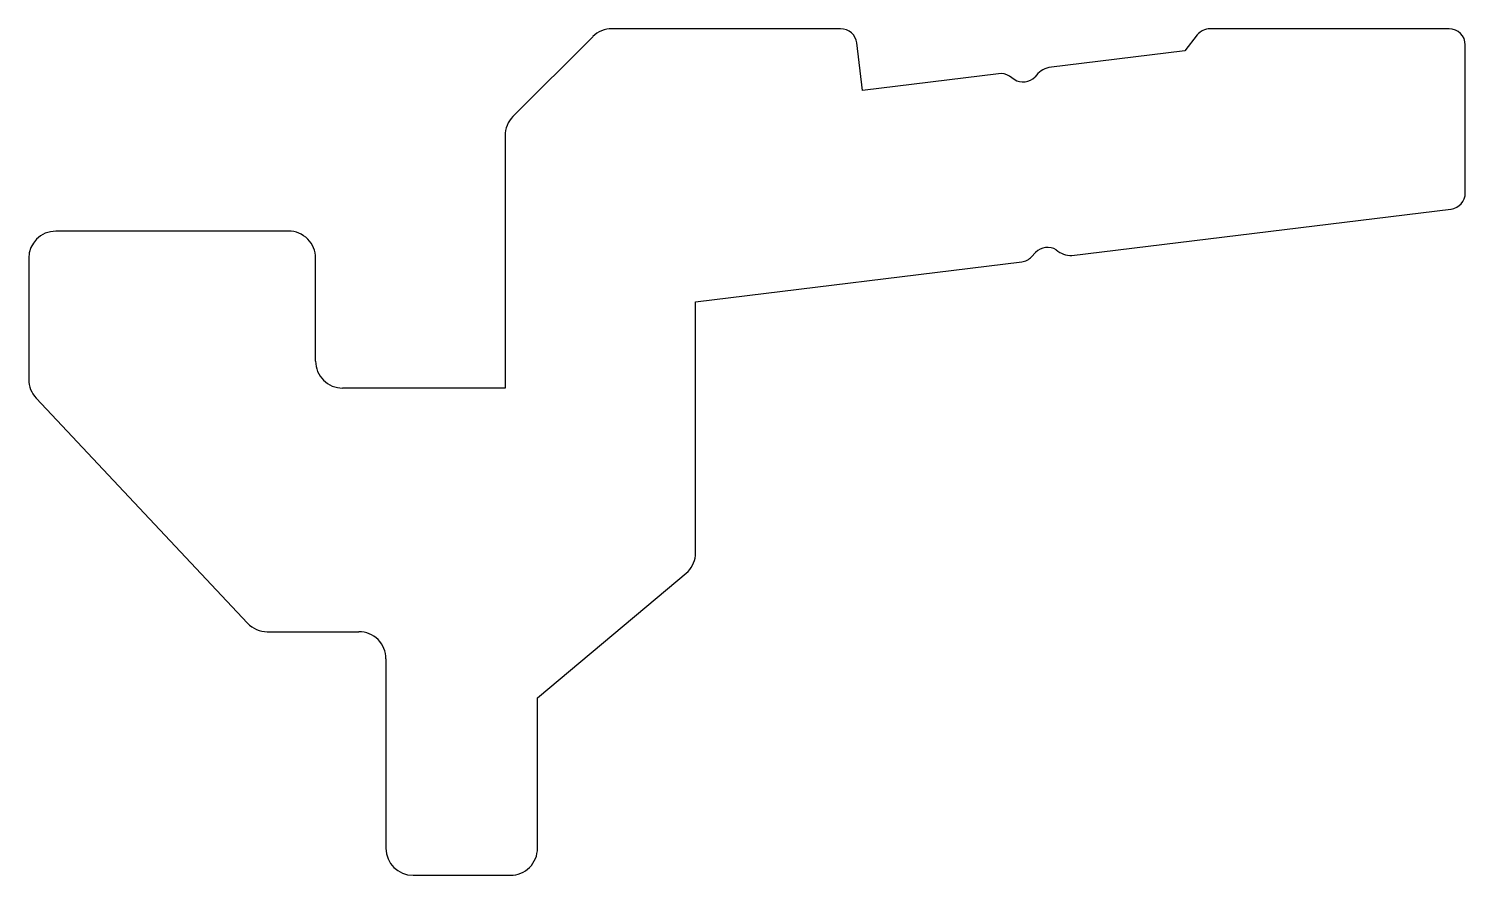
# Model space of a CAD drawing. Extents: x 2301.3 to 2327.8, y 1880 to 1895.7.
import ezdxf

# ---------------------------------------------------------------- set-up
doc = ezdxf.new("R2010")
doc.units = 0
doc.layers.get('0').update_dxf_attribs({"linetype": 'CONTINUOUS'})

msp = doc.modelspace()

# ---------------------------------------------------------------- linework, layer by layer
for p, q in [((2316.288, 1895.682), (2312.064, 1895.682)), ((2322.877, 1895.567), (2322.649, 1895.274)), ((2327.529, 1895.682), (2323.114, 1895.682)), ((2311.71, 1895.535), (2310.234, 1894.06)), ((2316.693, 1894.543), (2316.586, 1895.419)), ((2327.829, 1892.649), (2327.829, 1895.382)), ((2322.649, 1895.274), (2320.134, 1894.965)), ((2319.208, 1894.851), (2316.693, 1894.543)), ((2319.496, 1894.747), (2319.408, 1894.805)), ((2310.088, 1893.706), (2310.088, 1889.043)), ((2320.559, 1891.491), (2327.565, 1892.351)), ((2306.088, 1891.943), (2301.788, 1891.943)), ((2301.288, 1891.443), (2301.288, 1889.202)), ((2306.588, 1889.543), (2306.588, 1891.443)), ((2313.607, 1890.637), (2319.634, 1891.377)), ((2319.817, 1891.471), (2319.889, 1891.548)), ((2313.607, 1885.999), (2313.607, 1890.637)), ((2310.088, 1889.043), (2307.088, 1889.043)), ((2301.424, 1888.859), (2305.33, 1884.701)), ((2310.688, 1883.324), (2313.471, 1885.655)), ((2305.694, 1884.543), (2307.388, 1884.543)), ((2307.888, 1884.043), (2307.888, 1880.543)), ((2310.688, 1880.543), (2310.688, 1883.324)), ((2308.388, 1880.043), (2310.188, 1880.043))]:
    msp.add_line(p, q)
for centre, radius, start, end in [((2312.064, 1895.182), 0.5, 90, 135), ((2316.288, 1895.382), 0.3, 7, 90), ((2323.114, 1895.382), 0.3, 90, 142), ((2327.529, 1895.382), 0.3, 0, 90), ((2319.244, 1894.554), 0.3, 57, 97), ((2319.66, 1894.999), 0.3, 237, 317), ((2320.241, 1894.529), 0.448, 103.774, 143.774), ((2310.588, 1893.706), 0.5, 135, 180), ((2327.529, 1892.649), 0.3, 277, 360), ((2301.788, 1891.443), 0.5, 89.9997, 179.9996), ((2306.088, 1891.443), 0.5, 359.9995, 89.9997), ((2320.109, 1891.343), 0.3, 57, 137), ((2320.559, 1891.94), 0.448, 230.226, 270), ((2319.598, 1891.675), 0.3, 277, 317), ((2307.088, 1889.543), 0.5, 179.9995, 270), ((2301.788, 1889.202), 0.5, 180, 223.2116), ((2313.107, 1885.999), 0.5, 316.5826, 0), ((2305.694, 1885.043), 0.5, 223.2116, 270), ((2307.388, 1884.043), 0.5, 359.9996, 90), ((2308.388, 1880.543), 0.5, 179.9996, 269.9996), ((2310.188, 1880.543), 0.5, 269.9996, 359.9998)]:
    msp.add_arc(centre, radius, start, end)

doc.saveas('drawing.dxf')
